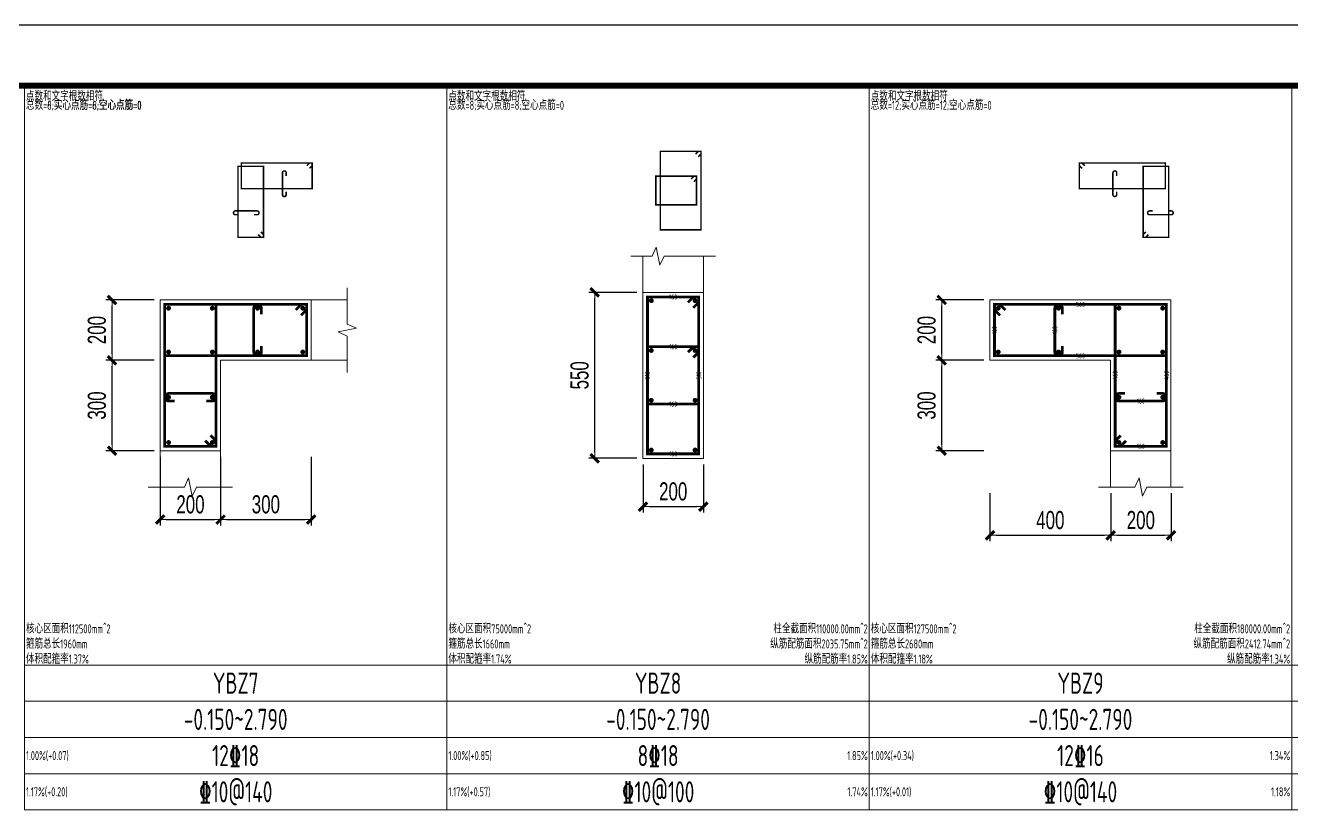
# Model space of a CAD drawing. Extents: x -129922 to 1190196, y -520662 to 139923.
# Drawn here: x 387301 to 408287, y -162780 to -149817 of the extents above; entities that cross this region are included whole.
import ezdxf
from ezdxf.enums import TextEntityAlignment as Align

# ---------------------------------------------------------------- set-up
doc = ezdxf.new("R2010")
doc.units = 0
doc.header["$LTSCALE"] = 1000
doc.header["$MEASUREMENT"] = 0
for name, color, linetype, lineweight in [('S-墙柱-REIN', 1, 'Continuous', 20), ('S-墙柱-大样细线', 7, 'Continuous', 20), ('S-墙柱-编号', 4, 'Continuous', 20), ('S-大样-DIM', 3, 'Continuous', 20), ('S-大样-REIN', 1, 'Continuous', 20), ('S-大样-实线', 2, 'Continuous', 20), ('S-通用-TAB', 7, 'Continuous', 20)]:
    doc.layers.add(name, color=color, linetype=linetype, lineweight=lineweight)
doc.layers.add('Y-云图图框', color=7, linetype='Continuous')
doc.layers.add('z-计算配筋', color=7, linetype='Continuous')
doc.layers.add('箍筋长度', color=3, linetype='Continuous', plot=False)
doc.layers.add('配箍校核', color=34, linetype='Continuous', plot=False)
doc.styles.add('_YT_Name', font='', dxfattribs={"width": 0.8})
doc.styles.add('_YT_Sign_Text', font='ros.shx', dxfattribs={"width": 0.8, "bigfont": 'hztxt.shx'})
doc.styles.add('BW_Dim', font='Bweng.shx', dxfattribs={"width": 0.7, "bigfont": 'hztxt.shx'})
doc.styles.add('BW_Rein', font='tssdeng.shx', dxfattribs={"width": 0.7, "bigfont": 'hztxt.shx'})
doc.styles.get("Standard").update_dxf_attribs({"font": 'gbenor.shx', "bigfont": 'gbcbig.shx'})
doc.styles.add('TSSD_Rein', font='tssdeng.shx', dxfattribs={"width": 0.7, "bigfont": 'hztxt.shx'})
doc.styles.get('_YT_Name').set_extended_font_data('SimHei')
doc.dimstyles.new('Cyz_20_100', dxfattribs={"dimtxt": 300, "dimasz": 100, "dimexe": 100, "dimexo": 100, "dimgap": 100, "dimtad": 1, "dimdec": 0, "dimlfac": 0.2, "dimzin": 0, "dimdsep": 46, "dimtxsty": 'BW_Dim', "dimblk": '_bwk', "dimcen": 0, "dimclrt": 7, "dimadec": 0, "dimazin": 0, "dimtfac": 1, "dimtdec": 0, "dimtix": 1, "dimtmove": 2, "dimatfit": 0, "dimfxl": 0, "dimtolj": 1, "dimtzin": 0, "dimarcsym": 0})

# ---------------------------------------------------------------- blocks, each defined once
blk = doc.blocks.new('ECMCTK_A1_横_单行图名--0')
at = {"color": 4}
blk.add_lwpolyline([(0, 0), (841, 0), (841, 594), (0, 594)], close=True, dxfattribs=at)
at = {"const_width": 1}
blk.add_lwpolyline([(25, 10), (831, 10), (831, 584), (25, 584)], close=True, dxfattribs=at)
at = {"color": 80, "flags": 3}
for tag, height, p in [('YTHQINS', 3, (34.31, 585.5)), ('ECMCKEY', 3, (292.07, 288.23)), ('YTTQINS', 5.62, (848.03, 12.81)), ('YTFRAME', 3, (652.76, 5.84)), ('YTBARCODE_T1', 3, (749.78, 5.95))]:
    blk.add_attdef(tag, text='', height=height, dxfattribs=at).set_placement(p, align=Align.MIDDLE_CENTER)
for tag, height, style, width, p in [('工程号', 4, '_YT_Sign_Text', 0.5, (804.08, 44.12)), ('证书编号', 4, '_YT_Sign_Text', 0.8, (708.87, 43.81)), ('审查批准号', 4, '_YT_Sign_Text', 0.8, (761.06, 43.81)), ('设计单位', 6, '_YT_Name', 0.8, (623.75, 38.6)), ('建设单位', 4, '_YT_Sign_Text', 0.8, (734.96, 36.11)), ('阶段', 4, '_YT_Sign_Text', 0.8, (804.08, 35.81)), ('项目号', 4, '_YT_Sign_Text', 0.5, (822.08, 33.72)), ('项目名称', 4, '_YT_Sign_Text', 0.8, (734.96, 28.11)), ('专业', 4, '_YT_Sign_Text', 0.8, (804.08, 27.31)), ('图纸编号', 4, '_YT_Sign_Text', 0.5, (803.93, 19.36)), ('图纸名称', 4.5, '_YT_Name', 0.8, (735.39, 15.06)), ('版本号', 4, '_YT_Sign_Text', 0.8, (822.08, 13)), ('出图比例', 4.2, '_YT_Sign_Text', 0.8, (681.82, 11.78)), ('日期', 4, '_YT_Sign_Text', 0.5, (803.88, 12.13))]:
    blk.add_attdef(tag, text='', height=height, dxfattribs=dict(style=style, width=width)).set_placement(p, align=Align.CENTER)
at = {"style": '_YT_Sign_Text', "width": 0.8, "flags": 3}
for tag, p, height in [('[审定人]', (590.95, 27.81), 4.1), ('{审定人}', (605.87, 26.45), 6.24), ('[校对人]', (642.23, 27.82), 4.1), ('{校对人}', (658.35, 26.53), 6.24), ('{审核人}', (606.98, 18.44), 6.24), ('{设计人}', (658.48, 18.54), 6.24), ('[审核人]', (591.01, 19.76), 4.1), ('[设计人]', (642.47, 20.21), 4.1), ('{项目负责人}', (608.28, 10.72), 6.24), ('{专业负责人}', (658.58, 10.36), 6.24), ('[项目负责人]', (590.78, 12.01), 4.1), ('[专业负责人]', (642.74, 11.77), 4.1)]:
    blk.add_attdef(tag, p, '', height=height, dxfattribs=at)
at = {"color": 80, "flags": 3}
for tag, p in [('YTQRCODE', (551.04, 11.91)), ('YTBZSIT', (25, 10)), ('EXT_TK_LEFT', (25, 10))]:
    blk.add_attdef(tag, p, '', height=3, dxfattribs=at)
blk = doc.blocks.new('_bwk')
blk.add_line((-1, 0), (0, 0))
at = {"const_width": 0.5}
blk.add_lwpolyline([(-0.7, -0.7), (0.7, 0.7)], dxfattribs=at)
blk = doc.blocks.new('*D2129')
at = {"layer": 'Defpoints', "color": 0, "transparency": 16777216}
for p in [(396737, -154242), (397537, -154242), (397537, -156992)]:
    blk.add_point(p, dxfattribs=at)
at = {"layer": 'S-大样-DIM', "color": 0, "lineweight": -2, "transparency": 16777216}
for p, q in [((397437, -154242), (396637, -154242)), ((396737, -156892), (396737, -154342)), ((397437, -156992), (396637, -156992))]:
    blk.add_line(p, q, dxfattribs=at)
at = {"layer": 'S-大样-DIM', "color": 0, "lineweight": -2, "transparency": 16777216, "xscale": 100, "yscale": 100, "zscale": 100}
for p, rotation in [((396737, -154242), 90), ((396737, -156992), 270)]:
    blk.add_blockref('_bwk', p, dxfattribs=dict(at, rotation=rotation))
at = {"layer": 'S-大样-DIM', "color": 7, "transparency": 16777216, "insert": (396487, -155617), "char_height": 300, "attachment_point": 5, "rotation": 90, "style": 'BW_Dim'}
blk.add_mtext('\\A1;550', dxfattribs=at)
blk = doc.blocks.new('*D2130')
at = {"layer": 'Defpoints', "color": 0, "transparency": 16777216}
for p in [(397537, -156992), (398537, -156992), (398537, -157792)]:
    blk.add_point(p, dxfattribs=at)
at = {"layer": 'S-大样-DIM', "color": 0, "lineweight": -2, "transparency": 16777216}
for p, q in [((397537, -157092), (397537, -157892)), ((398537, -157092), (398537, -157892)), ((397637, -157792), (398437, -157792))]:
    blk.add_line(p, q, dxfattribs=at)
at = {"layer": 'S-大样-DIM', "color": 0, "lineweight": -2, "transparency": 16777216, "xscale": 100, "yscale": 100, "zscale": 100, "rotation": 180}
blk.add_blockref('_bwk', (397537, -157792), dxfattribs=at)
at = {"layer": 'S-大样-DIM', "color": 0, "lineweight": -2, "transparency": 16777216, "xscale": 100, "yscale": 100, "zscale": 100}
blk.add_blockref('_bwk', (398537, -157792), dxfattribs=at)
at = {"layer": 'S-大样-DIM', "color": 7, "transparency": 16777216, "insert": (398037, -157542), "char_height": 300, "attachment_point": 5, "style": 'BW_Dim'}
blk.add_mtext('\\A1;200', dxfattribs=at)
blk = doc.blocks.new('*D2135')
at = {"layer": 'Defpoints', "color": 0, "transparency": 16777216}
for p in [(389537, -156867), (390537, -156867), (390537, -158006)]:
    blk.add_point(p, dxfattribs=at)
at = {"layer": 'S-大样-DIM', "color": 0, "lineweight": -2, "transparency": 16777216}
for p, q in [((389537, -156967), (389537, -158106)), ((390537, -156967), (390537, -158106)), ((389637, -158006), (390437, -158006))]:
    blk.add_line(p, q, dxfattribs=at)
at = {"layer": 'S-大样-DIM', "color": 0, "lineweight": -2, "transparency": 16777216, "xscale": 100, "yscale": 100, "zscale": 100, "rotation": 180}
blk.add_blockref('_bwk', (389537, -158006), dxfattribs=at)
at = {"layer": 'S-大样-DIM', "color": 0, "lineweight": -2, "transparency": 16777216, "xscale": 100, "yscale": 100, "zscale": 100}
blk.add_blockref('_bwk', (390537, -158006), dxfattribs=at)
at = {"layer": 'S-大样-DIM', "color": 7, "transparency": 16777216, "insert": (390037, -157756), "char_height": 300, "attachment_point": 5, "style": 'BW_Dim'}
blk.add_mtext('\\A1;200', dxfattribs=at)
blk = doc.blocks.new('*D2136')
at = {"layer": 'Defpoints', "color": 0, "transparency": 16777216}
for p in [(390537, -156867), (392037, -156867), (392037, -158006)]:
    blk.add_point(p, dxfattribs=at)
at = {"layer": 'S-大样-DIM', "color": 0, "lineweight": -2, "transparency": 16777216}
for p, q in [((390537, -156967), (390537, -158106)), ((392037, -156967), (392037, -158106)), ((390637, -158006), (391937, -158006))]:
    blk.add_line(p, q, dxfattribs=at)
at = {"layer": 'S-大样-DIM', "color": 0, "lineweight": -2, "transparency": 16777216, "xscale": 100, "yscale": 100, "zscale": 100, "rotation": 180}
blk.add_blockref('_bwk', (390537, -158006), dxfattribs=at)
at = {"layer": 'S-大样-DIM', "color": 0, "lineweight": -2, "transparency": 16777216, "xscale": 100, "yscale": 100, "zscale": 100}
blk.add_blockref('_bwk', (392037, -158006), dxfattribs=at)
at = {"layer": 'S-大样-DIM', "color": 7, "transparency": 16777216, "insert": (391287, -157756), "char_height": 300, "attachment_point": 5, "style": 'BW_Dim'}
blk.add_mtext('\\A1;300', dxfattribs=at)
blk = doc.blocks.new('*D2073')
at = {"layer": 'Defpoints', "color": 0, "transparency": 16777216}
for p in [(405287, -157467), (406287, -157467), (406287, -158267)]:
    blk.add_point(p, dxfattribs=at)
at = {"layer": 'S-大样-DIM', "color": 0, "lineweight": -2, "transparency": 16777216}
for p, q in [((405287, -157567), (405287, -158367)), ((406287, -157567), (406287, -158367)), ((405387, -158267), (406187, -158267))]:
    blk.add_line(p, q, dxfattribs=at)
at = {"layer": 'S-大样-DIM', "color": 0, "lineweight": -2, "transparency": 16777216, "xscale": 100, "yscale": 100, "zscale": 100, "rotation": 180}
blk.add_blockref('_bwk', (405287, -158267), dxfattribs=at)
at = {"layer": 'S-大样-DIM', "color": 0, "lineweight": -2, "transparency": 16777216, "xscale": 100, "yscale": 100, "zscale": 100}
blk.add_blockref('_bwk', (406287, -158267), dxfattribs=at)
at = {"layer": 'S-大样-DIM', "color": 7, "transparency": 16777216, "insert": (405787, -158017), "char_height": 300, "attachment_point": 5, "style": 'BW_Dim'}
blk.add_mtext('\\A1;200', dxfattribs=at)
blk = doc.blocks.new('*D2074')
at = {"layer": 'Defpoints', "color": 0, "transparency": 16777216}
for p in [(403287, -157467), (405287, -157467), (405287, -158267)]:
    blk.add_point(p, dxfattribs=at)
at = {"layer": 'S-大样-DIM', "color": 0, "lineweight": -2, "transparency": 16777216}
for p, q in [((403287, -157567), (403287, -158367)), ((405287, -157567), (405287, -158367)), ((403387, -158267), (405187, -158267))]:
    blk.add_line(p, q, dxfattribs=at)
at = {"layer": 'S-大样-DIM', "color": 0, "lineweight": -2, "transparency": 16777216, "xscale": 100, "yscale": 100, "zscale": 100, "rotation": 180}
blk.add_blockref('_bwk', (403287, -158267), dxfattribs=at)
at = {"layer": 'S-大样-DIM', "color": 0, "lineweight": -2, "transparency": 16777216, "xscale": 100, "yscale": 100, "zscale": 100}
blk.add_blockref('_bwk', (405287, -158267), dxfattribs=at)
at = {"layer": 'S-大样-DIM', "color": 7, "transparency": 16777216, "insert": (404287, -158017), "char_height": 300, "attachment_point": 5, "style": 'BW_Dim'}
blk.add_mtext('\\A1;400', dxfattribs=at)
blk = doc.blocks.new('*D2075')
at = {"layer": 'Defpoints', "color": 0, "transparency": 16777216}
for p in [(402487, -154367), (403287, -154367), (403287, -155367)]:
    blk.add_point(p, dxfattribs=at)
at = {"layer": 'S-大样-DIM', "color": 0, "lineweight": -2, "transparency": 16777216}
for p, q in [((403187, -154367), (402387, -154367)), ((402487, -155267), (402487, -154467)), ((403187, -155367), (402387, -155367))]:
    blk.add_line(p, q, dxfattribs=at)
at = {"layer": 'S-大样-DIM', "color": 0, "lineweight": -2, "transparency": 16777216, "xscale": 100, "yscale": 100, "zscale": 100}
for p, rotation in [((402487, -154367), 90), ((402487, -155367), 270)]:
    blk.add_blockref('_bwk', p, dxfattribs=dict(at, rotation=rotation))
at = {"layer": 'S-大样-DIM', "color": 7, "transparency": 16777216, "insert": (402237, -154867), "char_height": 300, "attachment_point": 5, "rotation": 90, "style": 'BW_Dim'}
blk.add_mtext('\\A1;200', dxfattribs=at)
blk = doc.blocks.new('*D2076')
at = {"layer": 'Defpoints', "color": 0, "transparency": 16777216}
for p in [(402487, -155367), (403287, -155367), (403287, -156867)]:
    blk.add_point(p, dxfattribs=at)
at = {"layer": 'S-大样-DIM', "color": 0, "lineweight": -2, "transparency": 16777216}
for p, q in [((403187, -155367), (402387, -155367)), ((402487, -156767), (402487, -155467)), ((403187, -156867), (402387, -156867))]:
    blk.add_line(p, q, dxfattribs=at)
at = {"layer": 'S-大样-DIM', "color": 0, "lineweight": -2, "transparency": 16777216, "xscale": 100, "yscale": 100, "zscale": 100}
for p, rotation in [((402487, -155367), 90), ((402487, -156867), 270)]:
    blk.add_blockref('_bwk', p, dxfattribs=dict(at, rotation=rotation))
at = {"layer": 'S-大样-DIM', "color": 7, "transparency": 16777216, "insert": (402237, -156117), "char_height": 300, "attachment_point": 5, "rotation": 90, "style": 'BW_Dim'}
blk.add_mtext('\\A1;300', dxfattribs=at)
blk = doc.blocks.new('*D2077')
at = {"layer": 'Defpoints', "color": 0, "transparency": 16777216}
for p in [(388737, -154367), (389537, -154367), (389537, -155367)]:
    blk.add_point(p, dxfattribs=at)
at = {"layer": 'S-大样-DIM', "color": 0, "lineweight": -2, "transparency": 16777216}
for p, q in [((389437, -154367), (388637, -154367)), ((388737, -155267), (388737, -154467)), ((389437, -155367), (388637, -155367))]:
    blk.add_line(p, q, dxfattribs=at)
at = {"layer": 'S-大样-DIM', "color": 0, "lineweight": -2, "transparency": 16777216, "xscale": 100, "yscale": 100, "zscale": 100}
for p, rotation in [((388737, -154367), 90), ((388737, -155367), 270)]:
    blk.add_blockref('_bwk', p, dxfattribs=dict(at, rotation=rotation))
at = {"layer": 'S-大样-DIM', "color": 7, "transparency": 16777216, "insert": (388487, -154867), "char_height": 300, "attachment_point": 5, "rotation": 90, "style": 'BW_Dim'}
blk.add_mtext('\\A1;200', dxfattribs=at)
blk = doc.blocks.new('*D2078')
at = {"layer": 'Defpoints', "color": 0, "transparency": 16777216}
for p in [(388737, -155367), (389537, -155367), (389537, -156867)]:
    blk.add_point(p, dxfattribs=at)
at = {"layer": 'S-大样-DIM', "color": 0, "lineweight": -2, "transparency": 16777216}
for p, q in [((389437, -155367), (388637, -155367)), ((388737, -156767), (388737, -155467)), ((389437, -156867), (388637, -156867))]:
    blk.add_line(p, q, dxfattribs=at)
at = {"layer": 'S-大样-DIM', "color": 0, "lineweight": -2, "transparency": 16777216, "xscale": 100, "yscale": 100, "zscale": 100}
for p, rotation in [((388737, -155367), 90), ((388737, -156867), 270)]:
    blk.add_blockref('_bwk', p, dxfattribs=dict(at, rotation=rotation))
at = {"layer": 'S-大样-DIM', "color": 7, "transparency": 16777216, "insert": (388487, -156117), "char_height": 300, "attachment_point": 5, "rotation": 90, "style": 'BW_Dim'}
blk.add_mtext('\\A1;300', dxfattribs=at)

msp = doc.modelspace()

# ---------------------------------------------------------------- linework, layer by layer
at = {"layer": 'S-墙柱-REIN', "const_width": 40}
for points in [[(397654.1, -154379.9, 1), (397694.1, -154379.9, 1)], [(398379.1, -154379.9, 1), (398419.1, -154379.9, 1)], [(389654.1, -154504.9, 1), (389694.1, -154504.9, 1)], [(390379.1, -154504.9, 1), (390419.1, -154504.9, 1)], [(391129.1, -154504.9, 1), (391169.1, -154504.9, 1)], [(391879.1, -154504.9, 1), (391919.1, -154504.9, 1)], [(403404.1, -154504.9, 1), (403444.1, -154504.9, 1)], [(404404.1, -154504.9, 1), (404444.1, -154504.9, 1)], [(405404.1, -154504.9, 1), (405444.1, -154504.9, 1)], [(406129.1, -154504.9, 1), (406169.1, -154504.9, 1)], [(389654.1, -155229.9, 1), (389694.1, -155229.9, 1)], [(390379.1, -155229.9, 1), (390419.1, -155229.9, 1)], [(391129.1, -155229.9, 1), (391169.1, -155229.9, 1)], [(391879.1, -155229.9, 1), (391919.1, -155229.9, 1)], [(397654.1, -155204.9, 1), (397694.1, -155204.9, 1)], [(398379.1, -155204.9, 1), (398419.1, -155204.9, 1)], [(403404.1, -155229.9, 1), (403444.1, -155229.9, 1)], [(404404.1, -155229.9, 1), (404444.1, -155229.9, 1)], [(405404.1, -155229.9, 1), (405444.1, -155229.9, 1)], [(406129.1, -155229.9, 1), (406169.1, -155229.9, 1)], [(389654.1, -155979.9, 1), (389694.1, -155979.9, 1)], [(390379.1, -155979.9, 1), (390419.1, -155979.9, 1)], [(397654.1, -156029.9, 1), (397694.1, -156029.9, 1)], [(398379.1, -156029.9, 1), (398419.1, -156029.9, 1)], [(405404.1, -155979.9, 1), (405444.1, -155979.9, 1)], [(406129.1, -155979.9, 1), (406169.1, -155979.9, 1)], [(389654.1, -156729.9, 1), (389694.1, -156729.9, 1)], [(390379.1, -156729.9, 1), (390419.1, -156729.9, 1)], [(405404.1, -156729.9, 1), (405444.1, -156729.9, 1)], [(406129.1, -156729.9, 1), (406169.1, -156729.9, 1)], [(397654.1, -156854.9, 1), (397694.1, -156854.9, 1)], [(398379.1, -156854.9, 1), (398419.1, -156854.9, 1)]]:
    msp.add_lwpolyline(points, format="xyb", close=True, dxfattribs=at)
at = {"layer": 'S-墙柱-大样细线'}
for points in [[(398536.6, -154242.4), (397536.6, -154242.4), (397536.6, -156992.4), (398536.6, -156992.4)], [(390536.6, -155367.4), (390536.6, -156867.4), (389536.6, -156867.4), (389536.6, -154367.4), (392036.6, -154367.4), (392036.6, -155367.4)], [(405286.6, -155367.4), (405286.6, -156867.4), (406286.6, -156867.4), (406286.6, -154367.4), (403286.6, -154367.4), (403286.6, -155367.4)]]:
    msp.add_lwpolyline(points, close=True, dxfattribs=at)
at = {"layer": 'S-大样-REIN'}
for points, const_width in [([(398408.9, -151950.9), (398454.9, -151904.9), (398499.1, -151904.9), (398499.1, -153204.9), (397824.1, -153204.9), (397824.1, -151904.9), (398499.1, -151904.9), (398499.1, -151949.1), (398453.1, -151995.1)], 25), ([(391158.9, -153284), (391204.9, -153329.9), (391249.1, -153329.9), (391249.1, -152154.9), (390824.1, -152154.9), (390824.1, -153329.9), (391249.1, -153329.9), (391249.1, -153285.7), (391203.1, -153239.8)], 25), ([(392009.4, -152188.8), (392055.3, -152142.9), (392055.3, -152098.7), (390880.3, -152098.7), (390880.3, -152523.7), (392055.3, -152523.7), (392055.3, -152098.7), (392011.1, -152098.7), (391965.2, -152144.6)], 25), ([(404813.8, -152188.8), (404767.8, -152142.9), (404767.8, -152098.7), (406192.8, -152098.7), (406192.8, -152523.7), (404767.8, -152523.7), (404767.8, -152098.7), (404812, -152098.7), (404858, -152144.6)], 25), ([(405914.2, -153284), (405868.3, -153329.9), (405824.1, -153329.9), (405824.1, -152154.9), (406249.1, -152154.9), (406249.1, -153329.9), (405824.1, -153329.9), (405824.1, -153285.7), (405870, -153239.8)], 25), ([(398378.1, -152407.6), (398424.1, -152361.6), (398424.1, -152317.4), (397749.1, -152317.4), (397749.1, -152792.4), (398424.1, -152792.4), (398424.1, -152317.4), (398379.9, -152317.4), (398333.9, -152363.4)], 25), ([(390281.3, -156700.5), (390373.2, -156792.4), (390461.6, -156792.4), (390461.6, -154442.4), (389611.6, -154442.4), (389611.6, -156792.4), (390461.6, -156792.4), (390461.6, -156704), (390369.6, -156612.1)], 45), ([(391869.6, -154622.7), (391961.6, -154530.8), (391961.6, -154442.4), (389611.6, -154442.4), (389611.6, -155292.4), (391961.6, -155292.4), (391961.6, -154442.4), (391873.2, -154442.4), (391781.3, -154534.4)], 45), ([(398281.3, -154409.4), (398373.2, -154317.4), (398461.6, -154317.4), (398461.6, -156917.4), (397611.6, -156917.4), (397611.6, -154317.4), (398461.6, -154317.4), (398461.6, -154405.8), (398369.6, -154497.7)], 45), ([(403453.5, -154622.7), (403361.6, -154530.8), (403361.6, -154442.4), (406211.6, -154442.4), (406211.6, -155292.4), (403361.6, -155292.4), (403361.6, -154442.4), (403450, -154442.4), (403541.9, -154534.4)], 45), ([(405541.9, -156700.5), (405450, -156792.4), (405361.6, -156792.4), (405361.6, -154442.4), (406211.6, -154442.4), (406211.6, -156792.4), (405361.6, -156792.4), (405361.6, -156704), (405453.5, -156612.1)], 45), ([(398369.6, -155322.7), (398461.6, -155230.8), (398461.6, -155142.4), (397611.6, -155142.4), (397611.6, -156092.4), (398461.6, -156092.4), (398461.6, -155142.4), (398373.2, -155142.4), (398281.3, -155234.4)], 45)]:
    msp.add_lwpolyline(points, dxfattribs=dict(at, const_width=const_width))
for points, const_width in [([(391624.1, -152573.7), (391624.1, -152623.7, -1), (391561.6, -152623.7), (391561.6, -152261.2, -1), (391624.1, -152261.2), (391624.1, -152311.2)], 25), ([(405386.6, -152573.7), (405386.6, -152623.7, -1), (405324.1, -152623.7), (405324.1, -152261.2, -1), (405386.6, -152261.2), (405386.6, -152311.2)], 25), ([(390830.3, -152954.9), (390780.3, -152954.9, -1), (390780.3, -152892.4), (391142.8, -152892.4, -1), (391142.8, -152954.9), (391092.8, -152954.9)], 25), ([(406242.8, -152892.4), (406292.8, -152892.4, -1), (406292.8, -152954.9), (405930.3, -152954.9, -1), (405930.3, -152892.4), (405980.3, -152892.4)], 25), ([(391211.6, -155129.9), (391211.6, -155229.9, -1), (391086.6, -155229.9), (391086.6, -154504.9, -1), (391211.6, -154504.9), (391211.6, -154604.9)], 45), ([(404486.6, -155129.9), (404486.6, -155229.9, -1), (404361.6, -155229.9), (404361.6, -154504.9, -1), (404486.6, -154504.9), (404486.6, -154604.9)], 45), ([(389774.1, -156042.4), (389674.1, -156042.4, -1), (389674.1, -155917.4), (390399.1, -155917.4, -1), (390399.1, -156042.4), (390299.1, -156042.4)], 45), ([(406049.1, -155917.4), (406149.1, -155917.4, -1), (406149.1, -156042.4), (405424.1, -156042.4, -1), (405424.1, -155917.4), (405524.1, -155917.4)], 45)]:
    msp.add_lwpolyline(points, format="xyb", dxfattribs=dict(at, const_width=const_width))
at = {"layer": 'S-大样-实线'}
for points in [[(397336.6, -153642.4), (397686.6, -153642.4), (397756.6, -153492.4), (397816.6, -153792.4), (397886.6, -153642.4), (398736.6, -153642.4)], [(397536.6, -154242.4), (397536.6, -153642.4)], [(398536.6, -154242.4), (398536.6, -153642.4)], [(392636.6, -155567.4), (392636.6, -154967.4), (392486.6, -154897.4), (392786.6, -154837.4), (392636.6, -154767.4), (392636.6, -154167.4)], [(392036.6, -154367.4), (392636.6, -154367.4)], [(392036.6, -155367.4), (392636.6, -155367.4)], [(389536.6, -156867.4), (389536.6, -157467.4)], [(390536.6, -156867.4), (390536.6, -157467.4)], [(405286.6, -156867.4), (405286.6, -157467.4)], [(406286.6, -156867.4), (406286.6, -157467.4)], [(389336.6, -157467.4), (389936.6, -157467.4), (390006.6, -157317.4), (390066.6, -157617.4), (390136.6, -157467.4), (390736.6, -157467.4)], [(405086.6, -157467.4), (405686.6, -157467.4), (405756.6, -157317.4), (405816.6, -157617.4), (405886.6, -157467.4), (406486.6, -157467.4)]]:
    msp.add_lwpolyline(points, dxfattribs=at)
at = {"layer": 'S-通用-TAB'}
for points in [[(387286.6, -162817.4), (387286.6, -150817.4), (394286.6, -150817.4), (394286.6, -162817.4), (387286.6, -162817.4), (387286.6, -160417.4), (394286.6, -160417.4), (394286.6, -161017.4), (387286.6, -161017.4), (387286.6, -161617.4), (394286.6, -161617.4), (394286.6, -162217.4), (387286.6, -162217.4), (387286.6, -162817.4)], [(394286.6, -162817.4), (394286.6, -150817.4), (401286.6, -150817.4), (401286.6, -162817.4), (394286.6, -162817.4), (394286.6, -160417.4), (401286.6, -160417.4), (401286.6, -161017.4), (394286.6, -161017.4), (394286.6, -161617.4), (401286.6, -161617.4), (401286.6, -162217.4), (394286.6, -162217.4), (394286.6, -162817.4)], [(401286.6, -162817.4), (401286.6, -150817.4), (408286.6, -150817.4), (408286.6, -162817.4), (401286.6, -162817.4), (401286.6, -160417.4), (408286.6, -160417.4), (408286.6, -161017.4), (401286.6, -161017.4), (401286.6, -161617.4), (408286.6, -161617.4), (408286.6, -162217.4), (401286.6, -162217.4), (401286.6, -162817.4)], [(408286.6, -162817.4), (408286.6, -150817.4), (415286.6, -150817.4), (415286.6, -162817.4), (408286.6, -162817.4), (408286.6, -160417.4), (415286.6, -160417.4), (415286.6, -161017.4), (408286.6, -161017.4), (408286.6, -161617.4), (415286.6, -161617.4), (415286.6, -162217.4), (408286.6, -162217.4), (408286.6, -162817.4)]]:
    msp.add_lwpolyline(points, dxfattribs=at)

# ---------------------------------------------------------------- block references
at = {"layer": 'Y-云图图框', "xscale": 100, "yscale": 100, "zscale": 100}
msp.add_blockref('ECMCTK_A1_横_单行图名--0', (369061.6, -209217.4), dxfattribs=at)

# ---------------------------------------------------------------- texts
at = {"layer": 'S-墙柱-编号', "color": 3, "style": 'TSSD_Rein', "width": 0.7}
for s, p in [('YBZ7', (390786.6, -160717.4)), ('YBZ8', (397786.6, -160717.4)), ('YBZ9', (404786.6, -160717.4))]:
    msp.add_text(s, height=350, dxfattribs=at).set_placement(p, align=Align.MIDDLE_CENTER)
at = {"layer": 'S-墙柱-编号', "style": 'TSSD_Rein', "width": 0.7}
for p in [(390786.6, -161317.4), (397786.6, -161317.4), (404786.6, -161317.4)]:
    msp.add_text('-0.150~2.790', height=350, dxfattribs=at).set_placement(p, align=Align.MIDDLE_CENTER)
at = {"layer": 'z-计算配筋', "style": 'BW_Rein', "width": 0.7}
for s, p in [('12\x8418', (390786.6, -161917.4)), ('8\x8418', (397786.6, -161917.4)), ('12\x8416', (404786.6, -161917.4)), ('\x8410@140', (390786.6, -162517.4)), ('\x8410@100', (397786.6, -162517.4)), ('\x8410@140', (404786.6, -162517.4))]:
    msp.add_text(s, height=350, dxfattribs=at).set_placement(p, align=Align.MIDDLE_CENTER)
at = {"layer": '箍筋长度', "style": 'BW_Rein', "width": 0.7}
for s, p in [('160', (398036.6, -154317.4)), ('560', (404786.6, -154442.4)), ('160', (398036.6, -155142.4)), ('560', (404786.6, -155292.4)), ('160', (398036.6, -156092.4)), ('160', (405786.6, -156042.4)), ('160', (405786.6, -156792.4)), ('160', (398036.6, -156917.4))]:
    msp.add_text(s, height=85, dxfattribs=at).set_placement(p, align=Align.MIDDLE_CENTER)
for s, p in [('160', (403361.6, -154867.4)), ('160', (404361.6, -154867.4)), ('510', (397611.6, -155617.4)), ('510', (398461.6, -155617.4)), ('460', (405361.6, -155617.4)), ('460', (406211.6, -155617.4))]:
    msp.add_text(s, height=85, rotation=90, dxfattribs=at).set_placement(p, align=Align.MIDDLE_CENTER)
at = {"layer": '配箍校核', "style": 'BW_Rein', "width": 0.7}
for s, p in [('点数和文字根数相符', (387311.6, -151067.4)), ('点数和文字根数相符', (387311.6, -151067.4)), ('总数=8;实心点筋=8;空心点筋=0', (387311.6, -151217.4)), ('总数=6;实心点筋=6;空心点筋=0', (387311.6, -151217.4)), ('点数和文字根数相符', (394311.6, -151067.4)), ('点数和文字根数相符', (394311.6, -151067.4)), ('总数=8;实心点筋=8;空心点筋=0', (394311.6, -151217.4)), ('总数=8;实心点筋=8;空心点筋=0', (394311.6, -151217.4)), ('点数和文字根数相符', (401311.6, -151067.4)), ('总数=12;实心点筋=12;空心点筋=0', (401311.6, -151217.4)), ('核心区面积112500mm^ 2', (387311.6, -159892.4)), ('核心区面积75000mm^ 2', (394311.6, -159892.4)), ('核心区面积127500mm^ 2', (401311.6, -159892.4)), ('箍筋总长1960mm', (387311.6, -160142.4)), ('箍筋总长1660mm', (394311.6, -160142.4)), ('箍筋总长2680mm', (401311.6, -160142.4)), ('体积配箍率1.37%', (387311.6, -160392.4)), ('体积配箍率1.74%', (394311.6, -160392.4)), ('体积配箍率1.18%', (401311.6, -160392.4))]:
    msp.add_text(s, height=150, dxfattribs=at).set_placement(p)
for s, p in [('柱全截面积110000.00mm^ 2', (401261.6, -159892.4)), ('柱全截面积180000.00mm^ 2', (408261.6, -159892.4)), ('纵筋配筋面积2035.75mm^ 2', (401261.6, -160142.4)), ('纵筋配筋面积2412.74mm^ 2', (408261.6, -160142.4)), ('纵筋配筋率1.85%', (401261.6, -160392.4)), ('纵筋配筋率1.34%', (408261.6, -160392.4))]:
    msp.add_text(s, height=150, dxfattribs=at).set_placement(p, align=Align.RIGHT)
for s, p in [('1.00%(+0.07)', (387311.6, -161917.4)), ('1.00%(+0.85)', (394311.6, -161917.4)), ('1.00%(+0.34)', (401311.6, -161917.4)), ('1.17%(+0.20)', (387311.6, -162517.4)), ('1.17%(+0.57)', (394311.6, -162517.4)), ('1.17%(+0.01)', (401311.6, -162517.4))]:
    msp.add_text(s, height=150, dxfattribs=at).set_placement(p, align=Align.MIDDLE_LEFT)
for s, p in [('1.85%', (401261.6, -161917.4)), ('1.34%', (408261.6, -161917.4)), ('1.74%', (401261.6, -162517.4)), ('1.18%', (408261.6, -162517.4))]:
    msp.add_text(s, height=150, dxfattribs=at).set_placement(p, align=Align.MIDDLE_RIGHT)

# ---------------------------------------------------------------- dimensions: what is measured, and where the dimension line sits
at = {"layer": 'S-大样-DIM'}
for base, p1, p2, picture, middle in [((396736.6, -154242.4), (397536.6, -156992.4), (397536.6, -154242.4), '*D2129', (396486.6, -155617.4)), ((388736.6, -154367.4), (389536.6, -155367.4), (389536.6, -154367.4), '*D2077', (388486.6, -154867.4)), ((402486.6, -154367.4), (403286.6, -155367.4), (403286.6, -154367.4), '*D2075', (402236.6, -154867.4)), ((388736.6, -155367.4), (389536.6, -156867.4), (389536.6, -155367.4), '*D2078', (388486.6, -156117.4)), ((402486.6, -155367.4), (403286.6, -156867.4), (403286.6, -155367.4), '*D2076', (402236.6, -156117.4))]:
    dim = msp.add_linear_dim(base=base, p1=p1, p2=p2, angle=90, dimstyle='Cyz_20_100', dxfattribs=at)
    dim.commit()
    dim.dimension.update_dxf_attribs({"geometry": picture, "text_midpoint": middle})
for base, p1, p2, picture, middle in [((390536.6, -158005.9), (389536.6, -156867.4), (390536.6, -156867.4), '*D2135', (390036.6, -157755.9)), ((392036.6, -158005.9), (390536.6, -156867.4), (392036.6, -156867.4), '*D2136', (391286.6, -157755.9)), ((398536.6, -157792.4), (397536.6, -156992.4), (398536.6, -156992.4), '*D2130', (398036.6, -157542.4)), ((405286.6, -158267.4), (403286.6, -157467.4), (405286.6, -157467.4), '*D2074', (404286.6, -158017.4)), ((406286.6, -158267.4), (405286.6, -157467.4), (406286.6, -157467.4), '*D2073', (405786.6, -158017.4))]:
    dim = msp.add_linear_dim(base=base, p1=p1, p2=p2, dimstyle='Cyz_20_100', dxfattribs=at)
    dim.commit()
    dim.dimension.update_dxf_attribs({"geometry": picture, "text_midpoint": middle})

doc.saveas('drawing.dxf')
